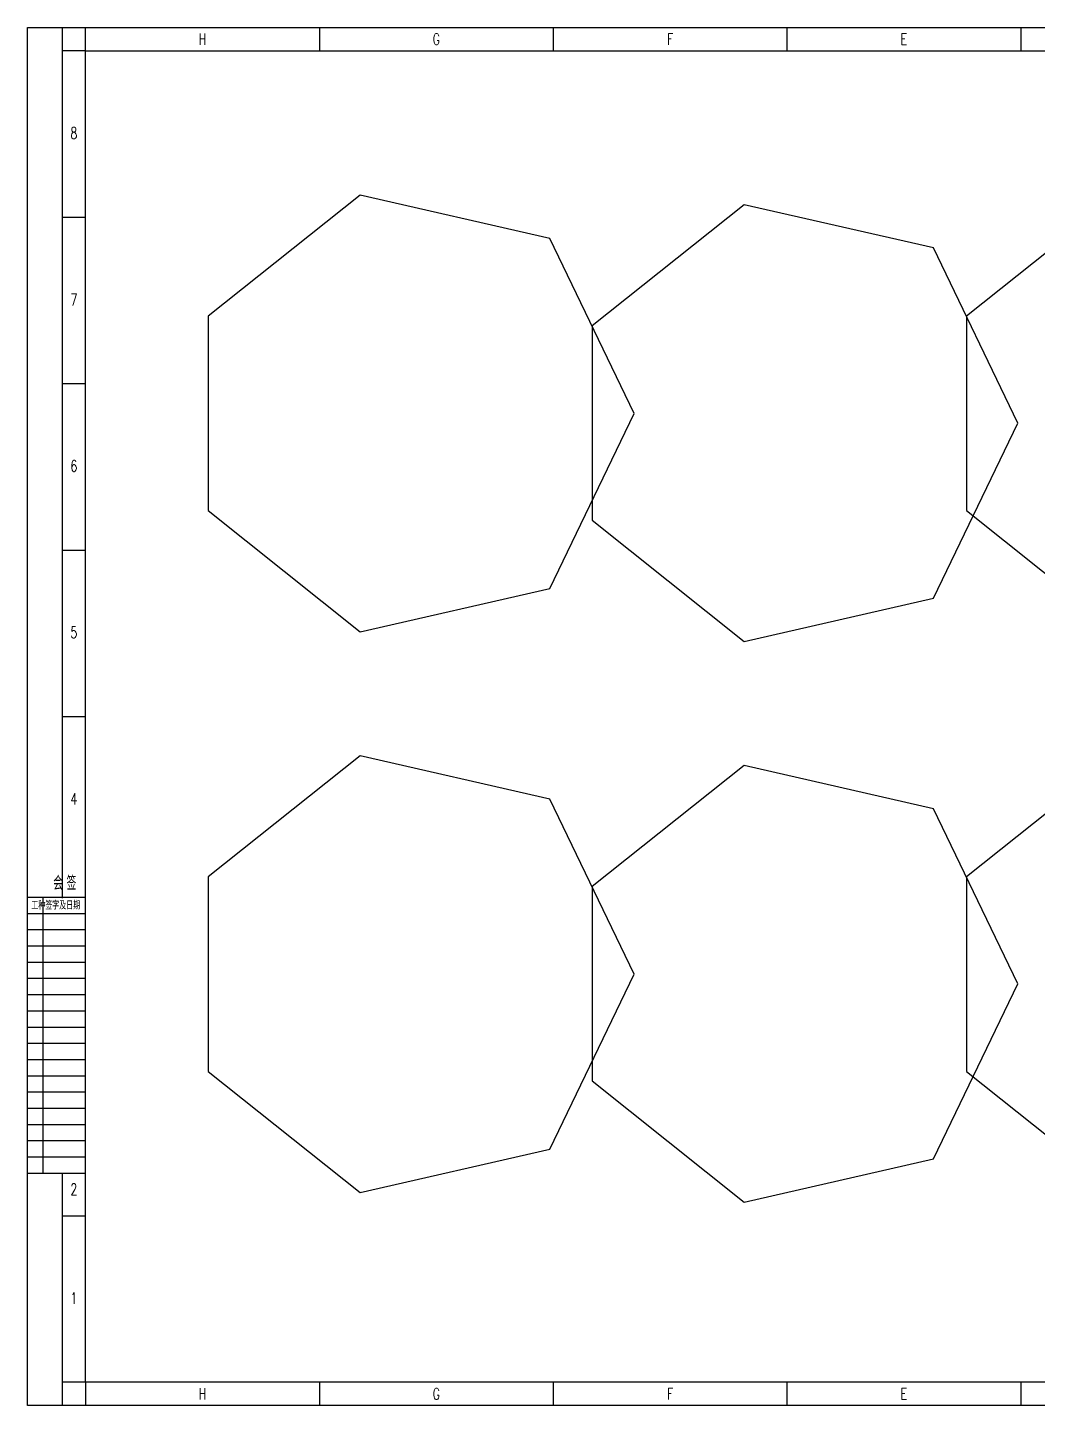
# Model space of a CAD drawing. Extents: x 207383 to 323108, y -93974 to -64274.
# Drawn here: x 207383 to 229141, y -93974 to -64274 of the extents above; entities that cross this region are included whole.
import ezdxf
from ezdxf.enums import TextEntityAlignment as Align

# ---------------------------------------------------------------- set-up
doc = ezdxf.new("R2010")
doc.units = 0
doc.layers.get('0').update_dxf_attribs({"linetype": 'CONTINUOUS'})
doc.layers.add('DIM', color=3, linetype='CONTINUOUS')
doc.styles.add('bine', font='binee.shx', dxfattribs={"width": 0.7, "bigfont": 'binec.shx'})
doc.styles.add('HZ', font='TXT.shx', dxfattribs={"width": 0.7, "bigfont": 'hz.shx'})

# ---------------------------------------------------------------- blocks, each defined once
blk = doc.blocks.new('会签')
at = {"color": 0}
for p, q in [((3629.69, -1305.73), (3604.69, -1305.73)), ((3611.37, -1424.73), (3611.37, -1305.73)), ((3629.69, -1312.73), (3604.69, -1312.73)), ((3629.69, -1319.73), (3604.69, -1319.73)), ((3629.69, -1326.73), (3604.69, -1326.73)), ((3629.69, -1333.73), (3604.69, -1333.73)), ((3629.69, -1340.73), (3604.69, -1340.73)), ((3629.69, -1347.73), (3604.69, -1347.73)), ((3629.69, -1354.73), (3604.69, -1354.73)), ((3629.69, -1361.73), (3604.69, -1361.73)), ((3629.69, -1368.73), (3604.69, -1368.73)), ((3629.69, -1375.73), (3604.69, -1375.73)), ((3629.69, -1382.73), (3604.69, -1382.73)), ((3629.69, -1389.73), (3604.69, -1389.73)), ((3629.69, -1396.73), (3604.69, -1396.73)), ((3629.69, -1403.73), (3604.69, -1403.73)), ((3629.69, -1410.73), (3604.69, -1410.73)), ((3629.69, -1417.73), (3604.69, -1417.73)), ((3629.69, -1424.73), (3604.69, -1424.73))]:
    blk.add_line(p, q, dxfattribs=at)
at = {"color": 0, "style": 'bine', "width": 0.7}
for s, height, p in [('会 签  ', 6, (3622.23, -1302.52)), ('工种签字及日期', 3.3, (3616.78, -1310.89))]:
    blk.add_text(s, height=height, dxfattribs=at).set_placement(p, align=Align.CENTER)
blk = doc.blocks.new('tk')
at = {"color": 4}
for p, q in [((677531, -69999), (719581, -69999)), ((677531, -99699), (677531, -69999)), ((678281, -88767), (678281, -69999)), ((678781, -70499), (678781, -69999)), ((683818, -69999), (683818, -70499)), ((688856, -69999), (688856, -70499)), ((693893, -69999), (693893, -70499)), ((698931, -69999), (698931, -70499)), ((703968, -69999), (703968, -70499)), ((709006, -69999), (709006, -70499)), ((714043, -69999), (714043, -70499)), ((719081, -70499), (719081, -69999)), ((719581, -69999), (719581, -99699)), ((678781, -70499), (678281, -70499)), ((678781, -70499), (719081, -70499)), ((678781, -99199), (678781, -70499)), ((719081, -70499), (719081, -99199)), ((719081, -70499), (719581, -70499)), ((678281, -74086), (678781, -74086)), ((719081, -74086), (719581, -74086)), ((678281, -77674), (678781, -77674)), ((719081, -77674), (719581, -77674)), ((678281, -81261), (678781, -81261)), ((719081, -81261), (719581, -81261)), ((678281, -84849), (678781, -84849)), ((719081, -84849), (719081, -99199)), ((719081, -84849), (719081, -99199)), ((719081, -84849), (719081, -99199)), ((719081, -84849), (719081, -99199)), ((719081, -84849), (719581, -84849)), ((719081, -88436), (719581, -88436)), ((719081, -92024), (719581, -92024)), ((678281, -99699), (678281, -94702)), ((678281, -95611), (678781, -95611)), ((719081, -95611), (719581, -95611)), ((678781, -99199), (678281, -99199)), ((719081, -99199), (678781, -99199)), ((678781, -99199), (678781, -99699)), ((683818, -99199), (683818, -99699)), ((688856, -99199), (688856, -99699)), ((693893, -99199), (693893, -99699)), ((698931, -99199), (698931, -99699)), ((703968, -99199), (703968, -99699)), ((709006, -99199), (709006, -99699)), ((709006, -99199), (709006, -99699)), ((714043, -99199), (714043, -99699)), ((719081, -99199), (719081, -99699)), ((719081, -99199), (719581, -99199)), ((719581, -99699), (677531, -99699))]:
    blk.add_line(p, q, dxfattribs=at)
at = {"color": 4, "xscale": 50, "yscale": 50, "zscale": 50}
blk.add_blockref('会签', (497299, -23462), dxfattribs=at)
at = {"color": 4, "style": 'HZ', "width": 0.7}
for s, p in [('H', (681300, -70374)), ('G', (686337, -70374)), ('F', (691375, -70374)), ('E', (696412, -70374)), ('D', (701450, -70374)), ('C', (706487, -70374)), ('B', (711525, -70374)), ('A', (716562, -70374)), ('8', (678529, -72398)), ('8', (719329, -72398)), ('7', (678529, -75986)), ('7', (719329, -75986)), ('6', (678529, -79573)), ('6', (719329, -79573)), ('5', (678529, -83161)), ('5', (719329, -83161)), ('4', (678529, -86748)), ('4', (719329, -86748)), ('3', (719329, -90336)), ('2', (719329, -93923)), ('2', (678529, -95164)), ('1', (678529, -97511)), ('1', (719329, -97511)), ('H', (681300, -99574)), ('G', (686337, -99574)), ('F', (691375, -99574)), ('E', (696412, -99574)), ('D', (701450, -99574)), ('C', (706487, -99574)), ('B', (711525, -99574)), ('A', (716562, -99574))]:
    blk.add_text(s, height=250, dxfattribs=at).set_placement(p, align=Align.CENTER)

msp = doc.modelspace()

# ---------------------------------------------------------------- linework, layer by layer
for points in [[(207383, -64274), (249433, -64274), (249433, -93974), (207383, -93974)], [(220452, -72592), (218635, -68818), (214551, -67886), (211276, -70497), (211276, -74686), (214551, -77298), (218635, -76366)], [(236788, -72592), (234971, -68818), (230887, -67886), (227612, -70497), (227612, -74686), (230887, -77298), (234971, -76366)], [(228720, -72799), (226903, -69025), (222819, -68093), (219544, -70705), (219544, -74894), (222819, -77506), (226903, -76573)], [(220452, -84678), (218635, -80904), (214551, -79971), (211276, -82583), (211276, -86772), (214551, -89384), (218635, -88452)], [(228720, -84885), (226903, -81111), (222819, -80179), (219544, -82791), (219544, -86980), (222819, -89591), (226903, -88659)], [(236788, -84678), (234971, -80904), (230887, -79971), (227612, -82583), (227612, -86772), (230887, -89384), (234971, -88452)]]:
    msp.add_lwpolyline(points, close=True)

# ---------------------------------------------------------------- block references
at = {"layer": 'DIM'}
msp.add_blockref('tk', (-470148, 5725), dxfattribs=at)

doc.saveas('drawing.dxf')
